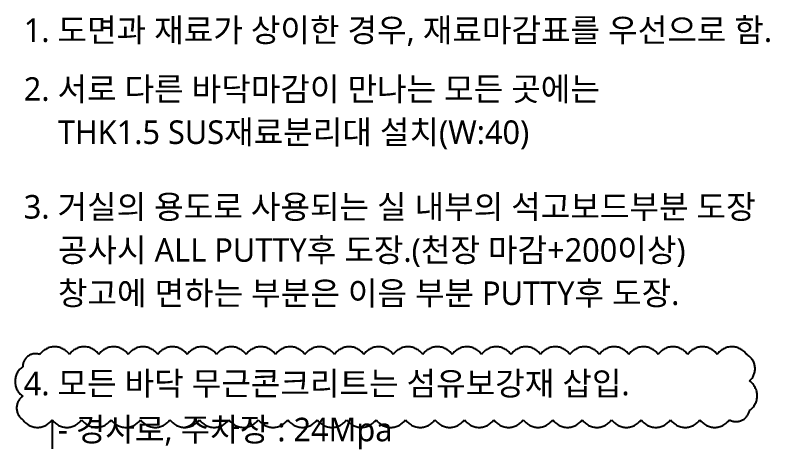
# Model space of a CAD drawing. Header units: millimetres. Extents: x 14892468 to 15300900, y -3565850 to -3401345.
# Drawn here: x 15142456 to 15143225, y -3408798 to -3408363 of the extents above; entities that cross this region are included whole.
import ezdxf
from ezdxf.enums import TextEntityAlignment as Align

# ---------------------------------------------------------------- set-up
doc = ezdxf.new("R2010")
doc.units = ezdxf.units.MM
doc.header["$LTSCALE"] = 100
doc.header["$MEASUREMENT"] = 0
doc.linetypes.add('ACAD_ISO03W100', pattern=[30, 12, -18])
doc.layers.get('0').update_dxf_attribs({"linetype": 'CONTINUOUS'})
doc.layers.add('TEXT(MIN)', color=7, linetype='CONTINUOUS')
doc.layers.add('VE변경사항적용-20220616', color=10, linetype='CONTINUOUS', plot=False)
doc.styles.add('나눔바른고딕', font='NanumBarunGothic.ttf')

# ---------------------------------------------------------------- blocks, each defined once
blk = doc.blocks.new('gfdeafdsaf')
at = {"layer": 'TEXT(MIN)', "style": '나눔바른고딕'}
for s, p in [('1. 도면과 재료가 상이한 경우, 재료마감표를 우선으로 함.', (15502606, -2335323)), ('2. 서로 다른 바닥마감이 만나는 모든 곳에는', (15502606, -2338323)), ('THK1.5 SUS재료분리대 설치(W:40)', (15504346, -2340523)), ('3. 거실의 용도로 사용되는 실 내부의 석고보드부분 도장', (15502606, -2344323)), ('공사시 ALL PUTTY후 도장.(천장 마감+200이상)', (15504346, -2346523)), ('창고에 면하는 부분은 이음 부분 PUTTY후 도장.', (15504346, -2348723)), ('4. 모든 바닥 무근콘크리트는 섬유보강재 삽입.', (15502606, -2353323)), ('- 경사로, 주차장 : 24Mpa', (15504346, -2355666))]:
    blk.add_text(s, height=1200, dxfattribs=at).set_placement(p, align=Align.MIDDLE_LEFT)

msp = doc.modelspace()

# ---------------------------------------------------------------- linework, layer by layer
at = {"layer": 'VE변경사항적용-20220616', "linetype": 'ACAD_ISO03W100'}
msp.add_lwpolyline([(15142463.52, -3408775.28, 0.520567), (15142493.52, -3408775.28, 0.520567), (15142523.52, -3408775.28, 0.520567), (15142553.52, -3408775.28, 0.520567), (15142583.52, -3408775.28, 0.520567), (15142613.52, -3408775.28, 0.520567), (15142643.52, -3408775.28, 0.520567), (15142673.52, -3408775.28, 0.520567), (15142703.52, -3408775.28, 0.520567), (15142733.52, -3408775.28, 0.520567), (15142763.52, -3408775.28, 0.520567), (15142793.52, -3408775.28, 0.520567), (15142823.52, -3408775.28, 0.520567), (15142853.52, -3408775.28, 0.520567), (15142883.52, -3408775.28, 0.520567), (15142913.52, -3408775.28, 0.520567), (15142943.52, -3408775.28, 0.520567), (15142973.52, -3408775.28, 0.520567), (15143003.52, -3408775.28, 0.520567), (15143033.52, -3408775.28, 0.520567), (15143063.52, -3408775.28, 0.520567), (15143093.52, -3408775.28, 0.520567), (15143123.52, -3408775.28, 0.520567), (15143153.52, -3408775.28, 0.520567), (15143183.52, -3408775.28, 0.520567), (15143204.02, -3408765.78, 0.520567), (15143204.02, -3408735.78, 0.520567), (15143201, -3408708.79, 0.520567), (15143171, -3408708.79, 0.520567), (15143141, -3408708.79, 0.520567), (15143111, -3408708.79, 0.520567), (15143081, -3408708.79, 0.520567), (15143051, -3408708.79, 0.520567), (15143021, -3408708.79, 0.520567), (15142991, -3408708.79, 0.520567), (15142961, -3408708.79, 0.520567), (15142931, -3408708.79, 0.520567), (15142901, -3408708.79, 0.520567), (15142871, -3408708.79, 0.520567), (15142841, -3408708.79, 0.520567), (15142811, -3408708.79, 0.520567), (15142781, -3408708.79, 0.520567), (15142751, -3408708.79, 0.520567), (15142721, -3408708.79, 0.520567), (15142691, -3408708.79, 0.520567), (15142661, -3408708.79, 0.520567), (15142631, -3408708.79, 0.520567), (15142601, -3408708.79, 0.520567), (15142571, -3408708.79, 0.520567), (15142541, -3408708.79, 0.520567), (15142511, -3408708.79, 0.520567), (15142481, -3408708.79, 0.520567), (15142463.52, -3408721.3, 0.520567), (15142463.52, -3408751.3, 0.520567)], format="xyb", close=True, dxfattribs=at)
at = {"layer": 'VE변경사항적용-20220616'}
msp.add_lwpolyline([(15142493.52, -3408775.28), (15142493.52, -3410402.61), (15142514.94, -3410402.61)], dxfattribs=at)

# ---------------------------------------------------------------- block references
at = {"xscale": 0.01999999999999955, "yscale": 0.01999999999999955, "zscale": 0.01999999999999955}
msp.add_blockref('gfdeafdsaf', (14832412.41, -3361671.93), dxfattribs=at)

doc.saveas('drawing.dxf')
